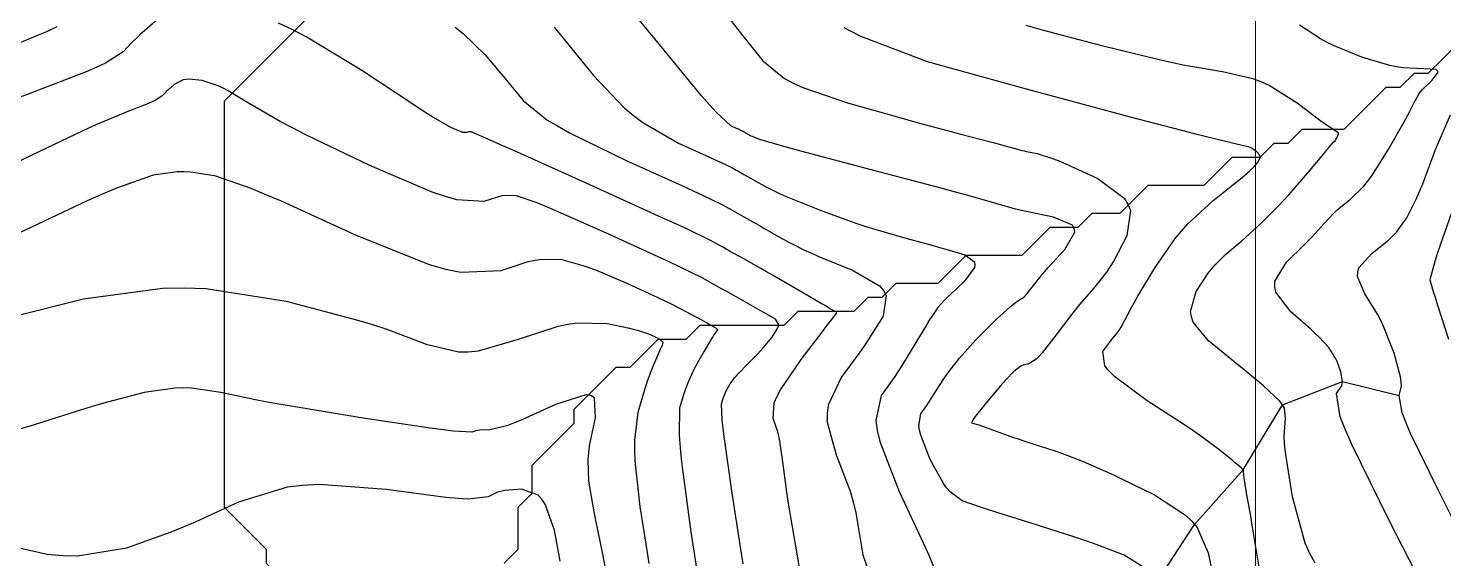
# Model space of a CAD drawing. Header units: metres. Extents: x 837117 to 838477, y 1189012 to 1191015.
# Drawn here: x 838188.9 to 838289.9, y 1189088.8 to 1189126.7 of the extents above; entities that cross this region are included whole.
import ezdxf

# ---------------------------------------------------------------- set-up
doc = ezdxf.new("R2010")
doc.units = ezdxf.units.M
doc.header["$LTSCALE"] = 0.3
doc.layers.add('COORD', color=7, linetype='Continuous', lineweight=20)
doc.layers.add('DRENAJE', color=5, linetype='Continuous', lineweight=25)
doc.layers.add('COTAS 10', color=1, linetype='Continuous')
doc.layers.add('COTAS INT', color=252, linetype='Continuous')

msp = doc.modelspace()

# ---------------------------------------------------------------- linework, layer by layer
at = {"layer": 'COORD'}
msp.add_line((838276.514, 1189013.872), (838276.514, 1191013.872), dxfattribs=at)
at = {"layer": 'COTAS 10'}
for points, elevation in [([(838198.126, 1189127.301), (838196.855, 1189126.184), (838196.573, 1189125.921), (838196.322, 1189125.678), (838195.664, 1189124.97), (838194.412, 1189124.181), (838193.784, 1189123.888), (838193.036, 1189123.562), (838189.319, 1189122.116), (838185.419, 1189120.65)], 1850), ([(838243.961, 1189088.161), (838243.317, 1189091.892), (838243.179, 1189092.747), (838243.058, 1189093.524), (838242.765, 1189095.69), (838242.549, 1189097.178), (838242.477, 1189097.528), (838242.399, 1189097.853), (838242.071, 1189098.801), (838242.158, 1189099.92), (838242.341, 1189100.351), (838242.593, 1189100.834), (838244.078, 1189103.018), (838245.641, 1189105.062), (838245.942, 1189105.457), (838246.186, 1189105.778), (838246.593, 1189106.322), (838246.602, 1189106.378), (838246.595, 1189106.392), (838246.584, 1189106.405), (838246.51, 1189106.447), (838246.039, 1189106.705), (838245.778, 1189106.854), (838245.46, 1189107.037), (838243.839, 1189107.977), (838242.037, 1189109.021), (838241.605, 1189109.27), (838241.202, 1189109.501), (838239.988, 1189110.188), (838239.015, 1189110.732), (838238.763, 1189110.871), (838238.52, 1189111.007), (838237.706, 1189111.458), (838235.859, 1189112.353), (838234.964, 1189112.768), (838233.903, 1189113.256), (838228.686, 1189115.621), (838223.6, 1189117.907), (838222.621, 1189118.345), (838221.828, 1189118.699), (838220.517, 1189119.27), (838220.41, 1189119.273), (838220.376, 1189119.268), (838220.341, 1189119.26), (838220.197, 1189119.213), (838219.931, 1189119.228), (838219.818, 1189119.26), (838219.688, 1189119.305), (838219.075, 1189119.566), (838217.66, 1189120.398), (838217.023, 1189120.802), (838216.281, 1189121.282), (838212.718, 1189123.643), (838208.738, 1189126.06), (838207.733, 1189126.576), (838206.77, 1189127.025)], 1850), ([(838276.943, 1189087.183), (838276.397, 1189090.453), (838276.275, 1189091.175), (838276.166, 1189091.819), (838275.878, 1189093.485), (838275.719, 1189094.422), (838275.691, 1189094.606), (838275.671, 1189094.757), (838275.654, 1189095.033), (838275.647, 1189095.108), (838275.633, 1189095.133), (838275.612, 1189095.16), (838275.493, 1189095.274), (838275.168, 1189095.54), (838275.019, 1189095.663), (838274.843, 1189095.807), (838273.993, 1189096.505), (838272.575, 1189097.561), (838272.041, 1189097.93), (838271.446, 1189098.333), (838268.788, 1189100.066), (838266.442, 1189101.792), (838266.044, 1189102.19), (838265.755, 1189102.553), (838265.618, 1189103.576), (838266.117, 1189104.255), (838266.228, 1189104.402), (838266.328, 1189104.531), (838266.591, 1189104.845), (838266.793, 1189105.115), (838266.855, 1189105.216), (838266.919, 1189105.327), (838267.173, 1189105.822), (838267.661, 1189106.731), (838267.874, 1189107.103), (838268.121, 1189107.527), (838269.291, 1189109.495), (838270.776, 1189111.642), (838271.221, 1189112.179), (838271.68, 1189112.692), (838273.461, 1189114.338), (838275.009, 1189115.569), (838275.322, 1189115.82), (838275.584, 1189116.033), (838276.112, 1189116.475), (838276.324, 1189116.689), (838276.387, 1189116.757), (838276.452, 1189116.828), (838276.702, 1189117.119), (838276.843, 1189117.426), (838276.84, 1189117.508), (838276.817, 1189117.589), (838276.582, 1189117.871), (838276.223, 1189118.1), (838276.122, 1189118.147), (838276.02, 1189118.188), (838275.649, 1189118.277), (838274.184, 1189118.618), (838273.394, 1189118.818), (838272.436, 1189119.063), (838267.585, 1189120.326), (838261.75, 1189121.879), (838260.172, 1189122.306), (838258.61, 1189122.732), (838253.103, 1189124.262), (838248.283, 1189126.09), (838247.154, 1189126.705)], 1860), ([(838226.879, 1189088.615), (838226.463, 1189090.808), (838225.808, 1189092.671), (838225.566, 1189093.024), (838225.297, 1189093.307), (838224.108, 1189093.742), (838222.914, 1189093.644), (838222.643, 1189093.59), (838222.397, 1189093.525), (838221.722, 1189093.196), (838220.297, 1189093.031), (838219.578, 1189093.07), (838218.718, 1189093.144), (838214.44, 1189093.719), (838209.662, 1189094.075), (838208.487, 1189094.012), (838207.377, 1189093.88), (838203.902, 1189092.818), (838200.817, 1189091.39), (838199.953, 1189091.027), (838199.084, 1189090.677), (838195.909, 1189089.53), (838192.426, 1189088.967), (838191.364, 1189088.985), (838190.258, 1189089.079), (838185.909, 1189090.046)], 1840)]:
    msp.add_lwpolyline(points, dxfattribs=dict(at, elevation=elevation))
at = {"layer": 'COTAS INT'}
for points, elevation in [([(838268.92, 1189087.913), (838267.127, 1189089.036), (838264.936, 1189089.865), (838264.25, 1189090.106), (838263.53, 1189090.352), (838260.641, 1189091.281), (838257.97, 1189092.116), (838257.387, 1189092.302), (838256.872, 1189092.469), (838255.576, 1189092.91), (838254.706, 1189093.556), (838254.459, 1189093.851), (838254.209, 1189094.198), (838253.286, 1189095.871), (838252.613, 1189097.592), (838252.521, 1189097.968), (838252.47, 1189098.3), (838252.626, 1189099.137), (838253.053, 1189099.73), (838253.173, 1189099.909), (838253.293, 1189100.094), (838253.731, 1189100.813), (838254.254, 1189101.626), (838254.427, 1189101.869), (838254.612, 1189102.121), (838255.383, 1189103.096), (838256.303, 1189104.144), (838256.581, 1189104.441), (838256.87, 1189104.742), (838258.001, 1189105.853), (838258.997, 1189106.764), (838259.201, 1189106.939), (838259.374, 1189107.08), (838259.739, 1189107.309), (838259.963, 1189107.446), (838260.048, 1189107.529), (838260.141, 1189107.632), (838260.559, 1189108.169), (838261.211, 1189108.986), (838261.453, 1189109.266), (838261.721, 1189109.569), (838262.909, 1189110.858), (838263.612, 1189112.09), (838263.574, 1189112.357), (838263.435, 1189112.592), (838262.093, 1189113.173), (838260.258, 1189113.544), (838259.808, 1189113.647), (838259.383, 1189113.749), (838258.057, 1189114.118), (838255.988, 1189114.712), (838255.093, 1189114.956), (838254.06, 1189115.236), (838249.168, 1189116.533), (838244.406, 1189117.795), (838243.454, 1189118.052), (838242.662, 1189118.269), (838241.126, 1189118.72), (838240.696, 1189118.889), (838240.601, 1189118.929), (838240.516, 1189118.966), (838240.295, 1189119.075), (838240.157, 1189119.155), (838240.123, 1189119.175), (838240.092, 1189119.192), (838239.999, 1189119.245), (838239.924, 1189119.287), (838239.905, 1189119.298), (838239.886, 1189119.308), (838239.824, 1189119.343), (838239.672, 1189119.416), (838239.597, 1189119.451), (838239.507, 1189119.492), (838239.065, 1189119.692), (838238.007, 1189120.667), (838237.529, 1189121.197), (838236.97, 1189121.839), (838234.285, 1189125.094), (838231.057, 1189129.055)], 1856), ([(838187.052, 1189125.132), (838190.279, 1189126.448), (838190.96, 1189126.781)], 1852), ([(838219.367, 1189126.751), (838219.939, 1189126.279), (838221.507, 1189124.763), (838222.641, 1189123.43), (838222.94, 1189123.074), (838223.231, 1189122.724), (838224.225, 1189121.507), (838225.931, 1189120.133), (838226.672, 1189119.684), (838227.528, 1189119.206), (838231.587, 1189117.23), (838235.564, 1189115.428), (838236.369, 1189115.059), (838237.044, 1189114.746), (838238.412, 1189114.086), (838238.975, 1189113.774), (838239.144, 1189113.68), (838239.318, 1189113.583), (838239.992, 1189113.207), (838240.832, 1189112.731), (838241.111, 1189112.572), (838241.411, 1189112.399), (838242.658, 1189111.676), (838244.278, 1189110.836), (838244.811, 1189110.591), (838245.382, 1189110.339), (838247.751, 1189109.384), (838249.672, 1189108.279), (838249.96, 1189107.933), (838250.142, 1189107.57), (838249.92, 1189106.114), (838248.906, 1189104.486), (838248.589, 1189104.015), (838248.257, 1189103.534), (838246.927, 1189101.724), (838246.002, 1189099.739), (838245.925, 1189099.149), (838245.926, 1189098.541), (838246.574, 1189096.196), (838247.568, 1189093.602), (838247.787, 1189092.837), (838247.982, 1189092.052), (838248.481, 1189089.047), (838249.476, 1189086.179)], 1852), ([(838226.439, 1189126.734), (838227.077, 1189125.967), (838229.255, 1189123.3), (838231.451, 1189120.986), (838232.1, 1189120.44), (838232.767, 1189119.936), (838235.326, 1189118.461), (838237.536, 1189117.46), (838237.983, 1189117.255), (838238.358, 1189117.081), (838239.118, 1189116.715), (838239.431, 1189116.541), (838239.524, 1189116.489), (838239.621, 1189116.435), (838239.995, 1189116.226), (838240.462, 1189115.962), (838240.617, 1189115.873), (838240.784, 1189115.777), (838241.477, 1189115.376), (838242.58, 1189114.832), (838243.004, 1189114.647), (838243.48, 1189114.447), (838245.631, 1189113.599), (838248.051, 1189112.728), (838248.697, 1189112.513), (838249.333, 1189112.31), (838251.541, 1189111.673), (838253.489, 1189111.149), (838253.961, 1189111.018), (838254.402, 1189110.892), (838255.751, 1189110.488), (838256.451, 1189109.977), (838256.484, 1189109.784), (838256.447, 1189109.569), (838255.732, 1189108.609), (838254.729, 1189107.646), (838254.51, 1189107.43), (838254.317, 1189107.235), (838253.835, 1189106.714), (838253.393, 1189106.083), (838253.225, 1189105.819), (838253.038, 1189105.517), (838252.197, 1189104.103), (838251.237, 1189102.527), (838250.974, 1189102.122), (838250.712, 1189101.73), (838249.777, 1189100.431), (838249.412, 1189098.645), (838249.51, 1189097.947), (838249.694, 1189097.162), (838251.076, 1189093.59), (838252.644, 1189090.221), (838252.945, 1189089.562), (838253.188, 1189089.023), (838253.584, 1189088.069)], 1854), ([(838239.052, 1189127.21), (838239.554, 1189126.582), (838240.015, 1189126.005), (838241.33, 1189124.348), (838242.891, 1189123.081), (838243.507, 1189122.749), (838244.202, 1189122.426), (838247.378, 1189121.33), (838250.87, 1189120.356), (838251.764, 1189120.11), (838252.628, 1189119.874), (838255.485, 1189119.11), (838257.694, 1189118.526), (838258.148, 1189118.404), (838258.534, 1189118.299), (838259.361, 1189118.066), (838259.832, 1189117.938), (838259.994, 1189117.9), (838260.169, 1189117.861), (838260.915, 1189117.713), (838262.088, 1189117.344), (838262.532, 1189117.166), (838263.028, 1189116.956), (838265.251, 1189115.925), (838267.127, 1189114.54), (838267.405, 1189114.107), (838267.579, 1189113.652), (838267.331, 1189111.831), (838266.401, 1189110.061), (838266.143, 1189109.638), (838265.885, 1189109.245), (838264.953, 1189108.067), (838263.978, 1189106.96), (838263.692, 1189106.612), (838263.401, 1189106.245), (838262.292, 1189104.768), (838261.29, 1189103.481), (838261.065, 1189103.234), (838260.863, 1189103.034), (838260.325, 1189102.705), (838259.926, 1189102.607), (838259.812, 1189102.553), (838259.696, 1189102.487), (838259.266, 1189102.149), (838258.712, 1189101.573), (838258.519, 1189101.357), (838258.308, 1189101.117), (838257.401, 1189100.045), (838256.601, 1189099.055), (838256.459, 1189098.867), (838256.35, 1189098.716), (838256.241, 1189098.479), (838256.579, 1189098.393), (838256.753, 1189098.336), (838256.961, 1189098.265), (838258.001, 1189097.891), (838259.243, 1189097.446), (838259.578, 1189097.331), (838259.91, 1189097.219), (838261.077, 1189096.844), (838262.252, 1189096.456), (838262.589, 1189096.337), (838262.931, 1189096.212), (838264.208, 1189095.716), (838265.785, 1189095.029), (838266.316, 1189094.784), (838266.889, 1189094.515), (838269.299, 1189093.343), (838271.516, 1189091.899), (838271.966, 1189091.459), (838272.346, 1189091), (838273.127, 1189089.195), (838273.583, 1189087.04)], 1858), ([(838280.77, 1189088.463), (838280.394, 1189089.142), (838280.055, 1189089.892), (838279.141, 1189093.2), (838278.655, 1189096.355), (838278.587, 1189097.009), (838278.548, 1189097.568), (838278.647, 1189098.794), (838278.581, 1189099.522), (838278.439, 1189099.767), (838278.242, 1189100.03), (838277.084, 1189101.137), (838275.564, 1189102.377), (838275.138, 1189102.724), (838274.712, 1189103.073), (838273.156, 1189104.349), (838272.068, 1189105.672), (838271.937, 1189106.05), (838271.879, 1189106.434), (838272.282, 1189107.865), (838273.143, 1189109.164), (838273.374, 1189109.465), (838273.602, 1189109.74), (838274.399, 1189110.521), (838275.258, 1189111.237), (838275.525, 1189111.471), (838275.805, 1189111.72), (838276.922, 1189112.752), (838278.161, 1189113.992), (838278.518, 1189114.374), (838278.881, 1189114.772), (838280.241, 1189116.346), (838281.379, 1189117.707), (838281.601, 1189117.971), (838281.784, 1189118.186), (838282.111, 1189118.552), (838282.191, 1189118.635), (838282.218, 1189118.672), (838282.248, 1189118.714), (838282.372, 1189118.913), (838282.438, 1189119.119), (838282.431, 1189119.166), (838282.413, 1189119.207), (838282.254, 1189119.318), (838281.69, 1189119.675), (838281.416, 1189119.871), (838281.09, 1189120.109), (838279.489, 1189121.321), (838277.491, 1189122.57), (838276.917, 1189122.832), (838276.332, 1189123.056), (838274.144, 1189123.562), (838271.47, 1189124.004), (838270.58, 1189124.188), (838269.625, 1189124.399), (838265.635, 1189125.384), (838261.3, 1189126.537), (838260.128, 1189126.855)], 1862), ([(838288.971, 1189085.787), (838286.059, 1189091.498), (838283.379, 1189096.942), (838282.911, 1189098.021), (838282.561, 1189098.913), (838282.289, 1189100.586), (838282.644, 1189101.103), (838282.691, 1189101.267), (838282.715, 1189101.44), (838282.614, 1189102.138), (838282.329, 1189102.861), (838282.236, 1189103.05), (838282.138, 1189103.234), (838281.734, 1189103.856), (838281.05, 1189104.607), (838280.775, 1189104.873), (838280.463, 1189105.163), (838279.028, 1189106.419), (838277.96, 1189107.825), (838277.879, 1189108.209), (838277.892, 1189108.592), (838278.715, 1189109.956), (838279.995, 1189111.197), (838280.296, 1189111.502), (838280.573, 1189111.791), (838281.383, 1189112.692), (838282.078, 1189113.444), (838282.283, 1189113.639), (838282.493, 1189113.827), (838283.3, 1189114.457), (838284.224, 1189115.355), (838284.509, 1189115.712), (838284.807, 1189116.117), (838285.987, 1189117.97), (838287.038, 1189119.806), (838287.254, 1189120.199), (838287.437, 1189120.543), (838287.829, 1189121.371), (838288.137, 1189121.921), (838288.268, 1189122.089), (838288.419, 1189122.265), (838289.128, 1189122.958), (838289.545, 1189123.532), (838289.511, 1189123.632), (838289.414, 1189123.708), (838288.524, 1189123.77), (838287.05, 1189123.834), (838286.584, 1189123.911), (838286.094, 1189124.013), (838284.113, 1189124.597), (838282.123, 1189125.405), (838281.627, 1189125.649), (838281.153, 1189125.902), (838279.641, 1189126.889)], 1864), ([(838239.943, 1189088.414), (838239.778, 1189089.453), (838239.135, 1189093.636), (838238.608, 1189097.337), (838238.516, 1189098.071), (838238.446, 1189098.681), (838238.387, 1189099.835), (838238.477, 1189100.145), (838238.502, 1189100.222), (838238.527, 1189100.296), (838238.615, 1189100.531), (838238.727, 1189100.772), (838238.767, 1189100.849), (838238.81, 1189100.931), (838239, 1189101.266), (838239.321, 1189101.705), (838239.448, 1189101.853), (838239.591, 1189102.011), (838240.244, 1189102.679), (838240.977, 1189103.424), (838241.17, 1189103.632), (838241.358, 1189103.841), (838242.004, 1189104.6), (838242.417, 1189105.263), (838242.459, 1189105.411), (838242.469, 1189105.543), (838242.245, 1189105.894), (838241.637, 1189106.242), (838241.405, 1189106.373), (838241.147, 1189106.518), (838239.985, 1189107.17), (838238.711, 1189107.88), (838238.383, 1189108.063), (838238.064, 1189108.24), (838237, 1189108.83), (838235.348, 1189109.657), (838234.659, 1189109.983), (838233.87, 1189110.351), (838230.183, 1189112.031), (838226.556, 1189113.631), (838225.804, 1189113.948), (838225.161, 1189114.211), (838223.751, 1189114.705), (838222.972, 1189114.726), (838222.727, 1189114.69), (838222.469, 1189114.636), (838221.431, 1189114.293), (838219.502, 1189114.405), (838218.682, 1189114.638), (838217.737, 1189114.96), (838213.295, 1189116.852), (838208.769, 1189119.038), (838207.773, 1189119.544), (838206.888, 1189120.007), (838204.617, 1189121.323), (838203.172, 1189122.2), (838202.807, 1189122.387), (838202.458, 1189122.55), (838201.323, 1189122.937), (838200.385, 1189123.033), (838200.161, 1189123.012), (838199.951, 1189122.97), (838199.32, 1189122.651), (838198.858, 1189122.245), (838198.756, 1189122.15), (838198.665, 1189122.062), (838198.426, 1189121.804), (838197.971, 1189121.518), (838197.743, 1189121.412), (838197.472, 1189121.293), (838196.122, 1189120.768), (838193.73, 1189119.759), (838192.8, 1189119.335), (838191.755, 1189118.849), (838187.016, 1189116.573)], 1848), ([(838291.894, 1189089.022), (838289.584, 1189093.647), (838287.581, 1189097.716), (838287.232, 1189098.521), (838286.97, 1189099.188), (838286.767, 1189100.438), (838286.939, 1189101.109), (838286.916, 1189101.41), (838286.861, 1189101.762), (838286.404, 1189103.451), (838285.683, 1189105.328), (838285.461, 1189105.799), (838285.229, 1189106.248), (838284.312, 1189107.693), (838283.791, 1189108.931), (838283.81, 1189109.25), (838283.899, 1189109.558), (838284.808, 1189110.586), (838286.026, 1189111.56), (838286.311, 1189111.834), (838286.572, 1189112.111), (838287.326, 1189113.129), (838288.006, 1189114.506), (838288.221, 1189115.009), (838288.449, 1189115.565), (838289.368, 1189118.013), (838290.429, 1189120.488)], 1866), ([(838187.85, 1189111.865), (838193.124, 1189114.357), (838194.275, 1189114.865), (838195.292, 1189115.296), (838197.85, 1189116.196), (838199.541, 1189116.425), (838200.012, 1189116.432), (838200.485, 1189116.414), (838202.199, 1189116.147), (838204.781, 1189115.241), (838205.799, 1189114.822), (838206.949, 1189114.329), (838212.199, 1189111.939), (838217.521, 1189109.8), (838218.716, 1189109.466), (838219.791, 1189109.244), (838222.665, 1189109.373), (838224.598, 1189110.013), (838225.078, 1189110.113), (838225.535, 1189110.179), (838226.985, 1189110.14), (838228.494, 1189109.723), (838228.987, 1189109.551), (838229.512, 1189109.355), (838231.681, 1189108.442), (838233.837, 1189107.446), (838234.354, 1189107.197), (838234.837, 1189106.96), (838236.294, 1189106.202), (838237.307, 1189105.641), (838237.51, 1189105.529), (838237.68, 1189105.435), (838238.013, 1189105.25), (838238.088, 1189105.181), (838238.094, 1189105.16), (838238.094, 1189105.138), (838238.044, 1189105.055), (838237.851, 1189104.779), (838237.761, 1189104.637), (838237.656, 1189104.466), (838237.147, 1189103.611), (838236.607, 1189102.656), (838236.482, 1189102.422), (838236.369, 1189102.201), (838236.049, 1189101.514), (838235.798, 1189100.844), (838235.728, 1189100.634), (838235.657, 1189100.414), (838235.399, 1189099.528), (838235.365, 1189097.593), (838235.435, 1189096.71), (838235.54, 1189095.677), (838236.209, 1189090.692), (838236.954, 1189085.765)], 1846), ([(838291.066, 1189115.099), (838289.716, 1189111.237), (838289.463, 1189110.476), (838289.262, 1189109.849), (838288.968, 1189108.696), (838289.2, 1189107.875), (838289.329, 1189107.457), (838289.487, 1189106.957), (838290.295, 1189104.458)], 1868), ([(838187.91, 1189106.097), (838192.85, 1189107.35), (838198.475, 1189108.111), (838200.041, 1189108.134), (838201.611, 1189108.075), (838207.315, 1189107.185), (838212.333, 1189105.849), (838213.472, 1189105.509), (838214.502, 1189105.182), (838217.315, 1189104.11), (838219.604, 1189103.562), (838220.304, 1189103.565), (838221.032, 1189103.636), (838223.899, 1189104.453), (838226.727, 1189105.389), (838227.429, 1189105.535), (838228.097, 1189105.632), (838230.219, 1189105.575), (838231.826, 1189105.235), (838232.169, 1189105.154), (838232.468, 1189105.078), (838233.178, 1189104.852), (838233.563, 1189104.674), (838233.656, 1189104.629), (838233.744, 1189104.586), (838234.014, 1189104.445), (838234.178, 1189104.301), (838234.199, 1189104.256), (838234.209, 1189104.209), (838234.159, 1189104.021), (838233.983, 1189103.664), (838233.914, 1189103.51), (838233.837, 1189103.333), (838233.484, 1189102.497), (838233.07, 1189101.392), (838232.954, 1189101.046), (838232.837, 1189100.682), (838232.412, 1189099.222), (838232.175, 1189097.235), (838232.177, 1189096.539), (838232.209, 1189095.779), (838232.569, 1189092.508), (838233.081, 1189089.218), (838233.208, 1189088.447)], 1844), ([(838230.377, 1189086.723), (838229.908, 1189089.113), (838229.419, 1189091.541), (838229.308, 1189092.125), (838229.207, 1189092.671), (838228.929, 1189094.323), (838228.873, 1189095.869), (838228.913, 1189096.348), (838228.976, 1189096.848), (838229.403, 1189098.838), (838229.316, 1189100.281), (838229.056, 1189100.437), (838228.694, 1189100.487), (838226.531, 1189099.787), (838224.089, 1189098.667), (838223.55, 1189098.452), (838223.071, 1189098.278), (838221.839, 1189097.994), (838221.13, 1189097.956), (838220.98, 1189097.938), (838220.851, 1189097.916), (838220.555, 1189097.809), (838219.268, 1189097.885), (838218.514, 1189097.979), (838217.588, 1189098.105), (838212.809, 1189098.822), (838207.657, 1189099.664), (838206.497, 1189099.869), (838205.451, 1189100.061), (838202.636, 1189100.654), (838200.541, 1189100.965), (838199.951, 1189100.981), (838199.355, 1189100.965), (838197.167, 1189100.654), (838194.556, 1189099.97), (838193.694, 1189099.719), (838192.773, 1189099.443), (838188.944, 1189098.223), (838185.276, 1189097.19)], 1842)]:
    msp.add_lwpolyline(points, dxfattribs=dict(at, elevation=elevation))
at = {"layer": 'DRENAJE'}
for p, q in [((838278.439, 1189099.767), (838282.715, 1189101.44)), ((838282.715, 1189101.44), (838286.767, 1189100.438)), ((838275.633, 1189095.133), (838278.439, 1189099.767)), ((838272.156, 1189091.229), (838275.633, 1189095.133)), ((838269.56, 1189087.248), (838272.156, 1189091.229))]:
    msp.add_line(p, q, dxfattribs=at)
for points in [[(838208.876, 1189127.447, 0), (838206.877, 1189125.447, 0), (838205.877, 1189124.448, 0), (838204.878, 1189123.448, 0), (838203.878, 1189122.448, 0), (838202.878, 1189121.449, 0), (838202.878, 1189092.459, 0), (838203.878, 1189091.459, 0), (838204.878, 1189090.459, 0), (838205.877, 1189089.46, 0), (838205.877, 1189088.46, 0), (838206.877, 1189087.46, 0), (838206.877, 1189086.461, 0), (838207.877, 1189085.461, 0), (838208.876, 1189084.461, 0), (838210.876, 1189082.462, 0), (838211.875, 1189081.462, 0), (838211.875, 1189064.468, 0), (838209.876, 1189062.469, 0)], [(838222.872, 1189088.46, 0), (838223.871, 1189089.46, 0), (838223.871, 1189092.459, 0), (838224.871, 1189093.458, 0), (838224.871, 1189095.457, 0), (838226.87, 1189097.457, 0), (838227.87, 1189098.456, 0), (838227.87, 1189099.456, 0), (838228.87, 1189100.456, 0), (838229.869, 1189101.455, 0), (838230.869, 1189102.455, 0), (838231.869, 1189102.455, 0), (838232.868, 1189103.455, 0), (838233.868, 1189104.454, 0), (838235.867, 1189104.454, 0), (838236.867, 1189105.454, 0), (838242.865, 1189105.454, 0), (838243.864, 1189106.454, 0), (838247.863, 1189106.454, 0), (838248.863, 1189107.453, 0), (838249.862, 1189107.453, 0), (838250.862, 1189108.453, 0), (838253.861, 1189108.453, 0), (838254.861, 1189109.453, 0), (838255.86, 1189110.452, 0), (838259.859, 1189110.452, 0), (838260.859, 1189111.452, 0), (838261.858, 1189112.452, 0), (838263.858, 1189112.452, 0), (838264.857, 1189113.451, 0), (838266.857, 1189113.451, 0), (838267.856, 1189114.451, 0), (838268.856, 1189115.451, 0), (838272.855, 1189115.451, 0), (838273.854, 1189116.45, 0), (838274.854, 1189117.45, 0), (838276.853, 1189117.45, 0), (838277.853, 1189118.45, 0), (838278.853, 1189118.45, 0), (838279.852, 1189119.449, 0), (838282.851, 1189119.449, 0), (838283.851, 1189120.449, 0), (838284.851, 1189121.449, 0), (838285.85, 1189122.448, 0), (838286.85, 1189122.448, 0), (838287.85, 1189123.448, 0), (838288.849, 1189123.448, 0), (838289.849, 1189124.448, 0), (838290.849, 1189125.447, 0)]]:
    msp.add_polyline3d(points, dxfattribs=at)

doc.saveas('drawing.dxf')
